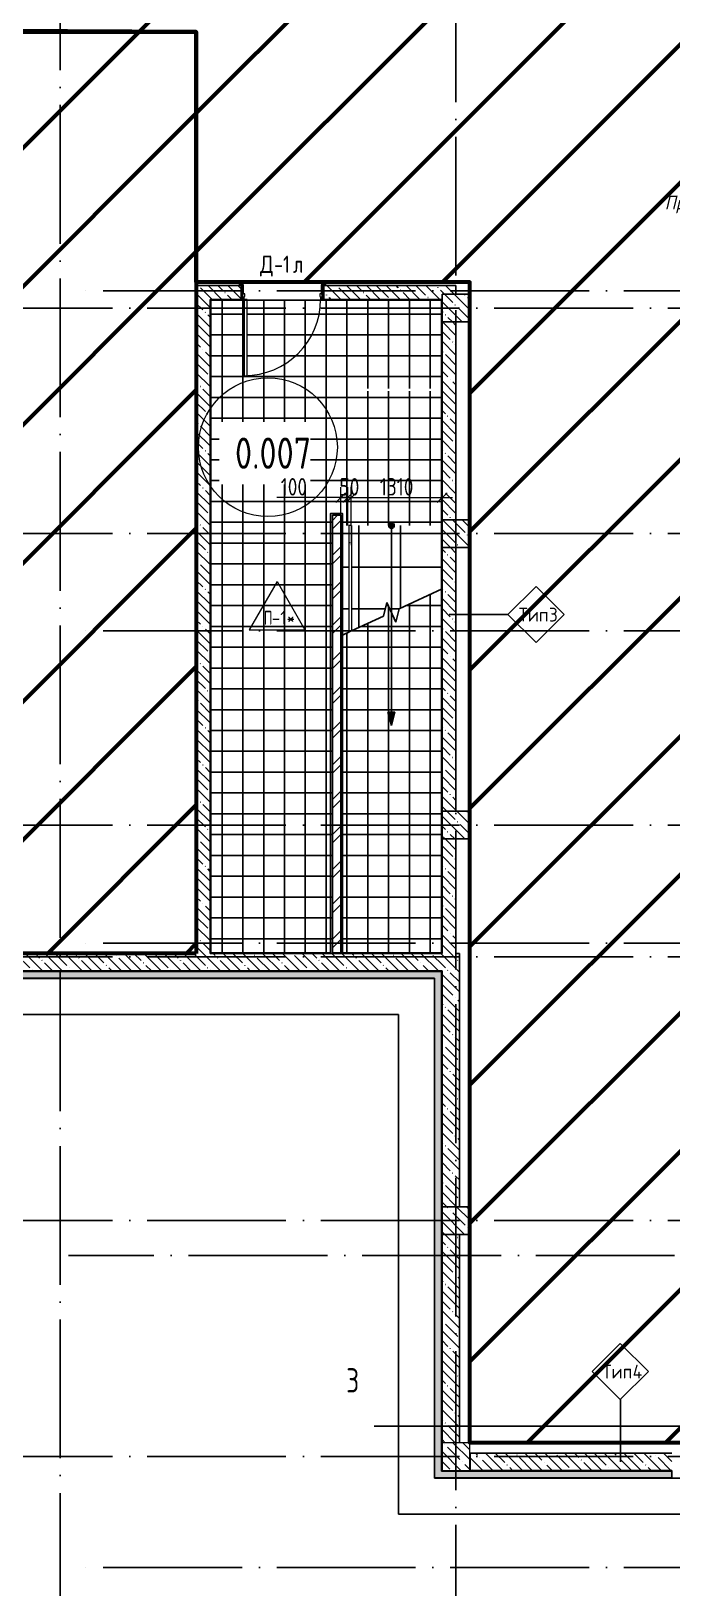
# Model space of a CAD drawing. Header units: millimetres. Extents: x -68946 to 288321, y -402657 to 324925.
# Drawn here: x 111536 to 120766, y 134531 to 156962 of the extents above; entities that cross this region are included whole.
import ezdxf

# ---------------------------------------------------------------- set-up
doc = ezdxf.new("R2010")
doc.units = ezdxf.units.MM
doc.linetypes.add('ADSK_Линия сетки', pattern=[2500, 2000, -250, 0, -250])
doc.layers.get('Defpoints').update_dxf_attribs({"color": 250})
for name, color, linetype, lineweight in [('3.4) ПТ-5         4 вып', 150, 'Continuous', 60), ('A-ANNO-DIMS', 250, 'Continuous', 9), ('A-AREA-BNDY', 7, 'Continuous', 5), ('A-AREA-IDEN', 250, 'Continuous', 9), ('A-DETL', 250, 'Continuous', 5), ('A-DETL-1', 250, 'Continuous', 53), ('A-DETL-GENF', 250, 'Continuous', 9), ('A-DETL-THIN', 7, 'Continuous', 9), ('A-DOOR', 250, 'Continuous', 5), ('A-DOOR-1', 250, 'Continuous', 13), ('A-DOOR-FRAM', 250, 'Continuous', 5), ('A-DOOR-IDEN', 7, 'Continuous', 9), ('A-FLOR-IDEN', 7, 'Continuous', 9), ('A-WALL', 250, 'Continuous', 9), ('A-WALL-1', 250, 'Continuous', 50), ('A-WALL-2', 250, 'Continuous', 5), ('A-WALL-3', 250, 'Continuous', 13), ('A-WALL-FNSH-1', 250, 'Continuous', 5), ('A-WALL-IDEN', 7, 'Continuous', 9), ('G-ANNO-SYMB-3', 250, 'Continuous', 9), ('G-ANNO-TEXT', 250, 'Continuous', 9), ('I-WALL-1', 250, 'Continuous', 5), ('S-COLS-1', 250, 'Continuous', 5), ('S-COLS-2', 250, 'Continuous', 5), ('S-STRS-1', 250, 'Continuous', 5), ('S-STRS-MBND', 250, 'Continuous', 5), ('Верхние поручни', 7, 'Continuous', 5), ('Оси-1', 250, 'ADSK_Линия сетки', 9)]:
    doc.layers.add(name, color=color, linetype=linetype, lineweight=lineweight)
doc.styles.add('GOST Common_1', font='', dxfattribs={"width": 0.9, "height": 250})
doc.styles.add('GOST Common_2', font='', dxfattribs={"width": 0.8, "height": 350})
doc.styles.add('ISOCPEUR', font='isocpeur.ttf', dxfattribs={"width": 0.8, "height": 100})
doc.styles.add('ISOCPEUR_1', font='isocpeur.ttf', dxfattribs={"width": 0.9, "height": 250})
doc.styles.add('ISOCPEUR_I', font='isocpeui.ttf', dxfattribs={"width": 0.9, "height": 12.5})
doc.styles.add('А3', font='ГОСТ тип А.ttf')
doc.styles.get('GOST Common_1').set_extended_font_data('GOST Common')
doc.styles.get('GOST Common_2').set_extended_font_data('GOST Common')
doc.dimstyles.new('ADSK_Основной_2_5_мм', dxfattribs={"dimscale": 304.8, "dimtxt": 0.824897, "dimasz": 0.463911, "dimexe": 0.492126, "dimexo": 0.001615, "dimgap": 0.098425, "dimtad": 1, "dimdec": 0, "dimlfac": 304.8, "dimdsep": 46, "dimtxsty": 'GOST Common_1', "dimblk1": 'OBLIQUE', "dimblk2": 'OBLIQUE', "dimsah": 1, "dimcen": 0.09, "dimdle": 0.492126, "dimazin": 0, "dimtfac": 1, "dimtdec": 4, "dimtix": 1, "dimtmove": 0, "dimatfit": 3, "dimfxl": 1, "dimtvp": 1, "dimtolj": 1, "dimtzin": 0, "dimlwd": 9, "dimlwe": 9, "dimarcsym": 2})
pattern_1 = [(135, (12755.58, 117197.27), (-142.5612, -142.5612), []), (135, (12898.14, 117197.27), (-142.5612, -142.5612), [252.016, -50.403, 3.353, -47.05])]
pattern_2 = [(0, (12755.58, 117197.27), (120.968, 69.841), [80.645, -161.29]), (120, (12755.58, 117197.27), (-120.96808, 69.84086), [80.645, -161.29]), (60, (12755.58, 117197.27), (-8e-05, 139.68186), [0, -161.29, 80.645, 0])]
pattern_3 = [(90, (117455.6, 149837.3), (-600, 4e-14), []), (180, (117455.6, 149837.3), (-7e-14, -600), [])]

# ---------------------------------------------------------------- blocks, each defined once
blk = doc.blocks.new('Дверь_СКБ_1Ст_Внутренняя - СОШ_Д-1п_Дв_1200x2100h-31541110-АР1_Маркировочный план подвала_ Блок 2_ 3')
at = {"layer": 'A-DOOR'}
h = blk.add_hatch(dxfattribs=at)
h.set_pattern_fill('FP_8', color=256, style=0, pattern_type=2)
h.set_pattern_definition([(135, (1701.41, 164.685), (-14.14214, -14.14214), []), (225, (1701.41, 164.685), (14.14214, -14.14214), [])])
h.paths.add_polyline_path([(612.5, 100), (587.5, 100), (587.5, -100), (612.5, -100)])
at = {"layer": 'A-DOOR-FRAM'}
h = blk.add_hatch(dxfattribs=at)
h.set_pattern_fill('FP_9', color=256, style=0, pattern_type=2)
h.set_pattern_definition([(45, (-421.384, 164.685), (-14.1421, 14.1421), []), (135, (-421.384, 164.685), (-14.1421, -14.1421), [])])
h.paths.add_polyline_path([(-562.5, 100), (-587.5, 100), (-587.5, -100), (-562.5, -100)])
at = {"layer": 'A-DOOR'}
blk.add_arc((562.5, 100), 1100, 90, 180, dxfattribs=at)
at = {"layer": 'A-DOOR-1'}
for p, q in [((562.5, 1200), (522.5, 1200)), ((522.5, 1200), (522.5, 100)), ((562.5, 100), (562.5, 1200)), ((522.5, 100), (562.5, 100))]:
    blk.add_line(p, q, dxfattribs=at)
at = {"layer": 'A-DOOR-FRAM'}
for p, q in [((-547.5, 108), (-617.5, 108)), ((-617.5, 108), (-617.5, 100)), ((-617.5, 100), (-547.5, 100)), ((-562.5, 100), (-587.5, 100)), ((-587.5, 100), (-587.5, -100)), ((-537.5, 100), (-562.5, 100)), ((-562.5, 100), (-562.5, 20)), ((-562.5, -100), (-562.5, 100)), ((-547.5, 100), (-562.5, 100)), ((-562.5, 100), (-562.5, 99)), ((-562.5, 99), (-547.5, 99)), ((-562.5, 20), (-527.5, 20)), ((-547.5, 20), (-562.5, 20)), ((-562.5, 20), (-562.5, -100)), ((-547.5, 100), (-547.5, 108)), ((-547.5, 99), (-547.5, 100)), ((-547.5, -100), (-547.5, 20)), ((-537.5, 60), (-537.5, 100)), ((-527.5, 60), (-537.5, 60)), ((-527.5, 20), (-527.5, 60)), ((562.5, 60), (552.5, 60)), ((552.5, 60), (552.5, 20)), ((552.5, 20), (587.5, 20)), ((562.5, 100), (562.5, 60)), ((587.5, 100), (562.5, 100)), ((642.5, 108), (572.5, 108)), ((572.5, 108), (572.5, 100)), ((587.5, 100), (572.5, 100)), ((572.5, 100), (572.5, 99)), ((572.5, 100), (642.5, 100)), ((572.5, 99), (587.5, 99)), ((587.5, 20), (572.5, 20)), ((572.5, 20), (572.5, -100)), ((587.5, 20), (587.5, 100)), ((612.5, 100), (587.5, 100)), ((587.5, 100), (587.5, -100)), ((587.5, 99), (587.5, 100)), ((587.5, -100), (587.5, 20)), ((612.5, -100), (612.5, 100)), ((642.5, 100), (642.5, 108)), ((-547.5, -100), (-617.5, -100)), ((-617.5, -100), (-617.5, -108)), ((-617.5, -108), (-547.5, -108)), ((-587.5, -100), (-562.5, -100)), ((-562.5, -100), (-547.5, -100)), ((-547.5, -108), (-547.5, -100)), ((572.5, -100), (587.5, -100)), ((642.5, -100), (572.5, -100)), ((572.5, -100), (572.5, -108)), ((572.5, -108), (642.5, -108)), ((587.5, -100), (612.5, -100)), ((642.5, -108), (642.5, -100))]:
    blk.add_line(p, q, dxfattribs=at)
blk = doc.blocks.new('BSC_Колонна _Прямоугольная - 400x400-V14-АР1_Маркировочный план подвала_ Блок 2_ 3')
at = {"layer": 'S-COLS-1'}
h = blk.add_hatch(dxfattribs=at)
h.set_pattern_fill('FP_24', color=256, style=0, pattern_type=2)
h.set_pattern_definition([(135, (-104900, -19225), (-142.56192, -142.56192), []), (135, (-104757.44, -19225), (-142.56192, -142.56192), [252.016, -50.403, 3.353, -47.05])])
h.paths.add_polyline_path([(200, -200), (200, 200), (-200, 200), (-200, -200)])
at = {"layer": 'S-COLS-2'}
for p, q in [((200, 200), (-200, 200)), ((-200, 200), (-200, -200)), ((200, -200), (200, 200)), ((-200, -200), (200, -200))]:
    blk.add_line(p, q, dxfattribs=at)
blk = doc.blocks.new('Тип верхнего поручня - Верхний поручень_Внутренний_-35339764-АР1_Маркировочный план подвала_ Блок 2_ 3')
at = {"layer": 'Верхние поручни'}
for p, q in [((103355, 32640), (103355, 32358)), ((103395, 32358), (103395, 32640)), ((103377, 32390), (103373, 32390))]:
    blk.add_line(p, q, dxfattribs=at)
at = {"layer": 'Верхние поручни', "flags": 128}
blk.add_lwpolyline([(103374, 32640), (103375, 32640), (103377, 32640)], dxfattribs=at)
blk = doc.blocks.new('Тип верхнего поручня - Верхний поручень_Внутренний_-V117-АР1_Маркировочный план подвала_ Блок 2_ 3')
at = {"layer": 'Верхние поручни'}
for p, q in [((103395, 32640), (103355, 32640)), ((103355, 32640), (103355, 31103)), ((103395, 32640), (103395, 31122)), ((103355, 31103), (103395, 31122))]:
    blk.add_line(p, q, dxfattribs=at)
blk = doc.blocks.new('AAR_СКБ_Марка_Помещения - Номер-17325395-АР1_Маркировочный план подвала_ Блок 2_ 3')
at = {"layer": 'A-AREA-IDEN'}
blk.add_circle((0, 1.502), 4, dxfattribs=at)
blk = doc.blocks.new('ADSK_Марка_Стена - Типоразмер_ADSK_Марка-30564887-АР1_Маркировочный план подвала_ Блок 2_ 3')
at = {"layer": 'A-WALL-IDEN'}
for p, q in [((-0.16, 4.37), (-4.21, 0.31)), ((3.9, 0.31), (-0.16, 4.37)), ((-4.21, 0.31), (-0.16, -3.74)), ((-0.16, -3.74), (3.9, 0.31))]:
    blk.add_line(p, q, dxfattribs=at)
blk = doc.blocks.new('AAR_СКБ_Марка_Перекрытия - Марка пола-17325028-АР1_Маркировочный план подвала_ Блок 2_ 3')
at = {"layer": 'A-FLOR-IDEN'}
for p, q in [((0, 6.93), (-4, 0)), ((0, 6.93), (4, 0)), ((-4, 0), (4, 0))]:
    blk.add_line(p, q, dxfattribs=at)
blk = doc.blocks.new('_Oblique')
at = {"color": 0, "linetype": 'ByBlock', "lineweight": -2}
blk.add_line((-0.5, -0.5), (0.5, 0.5), dxfattribs=at)
blk = doc.blocks.new('*D5544')
at = {"layer": 'A-ANNO-DIMS', "color": 0, "lineweight": 9, "transparency": 16777216}
for p, q in [((115996, 149838), (115996, 150390)), ((116096, 149838), (116096, 150390)), ((115996, 150240), (115077, 150240)), ((116096, 150240), (115846, 150240))]:
    blk.add_line(p, q, dxfattribs=at)
at = {"layer": 'Defpoints', "color": 0, "transparency": 16777216}
for p in [(116096, 150240), (115996, 149837), (116096, 149837)]:
    blk.add_point(p, dxfattribs=at)
at = {"layer": 'A-ANNO-DIMS', "color": 0, "lineweight": 9, "transparency": 16777216, "xscale": 141.4, "yscale": 141.4, "zscale": 141.4, "rotation": 180}
blk.add_blockref('_Oblique', (115996, 150240), dxfattribs=at)
at = {"layer": 'A-ANNO-DIMS', "color": 0, "lineweight": 9, "transparency": 16777216, "xscale": 141.4, "yscale": 141.4, "zscale": 141.4}
blk.add_blockref('_Oblique', (116096, 150240), dxfattribs=at)
at = {"layer": 'A-ANNO-DIMS', "color": 0, "lineweight": 25, "transparency": 16777216, "insert": (115321, 150396), "char_height": 251.4, "attachment_point": 5, "style": 'А3'}
blk.add_mtext('\\A1;100', dxfattribs=at)
blk = doc.blocks.new('*D5545')
at = {"layer": 'A-ANNO-DIMS', "color": 0, "lineweight": 9, "transparency": 16777216}
for p, q in [((116096, 149838), (116096, 150390)), ((116146, 149838), (116146, 150390)), ((116096, 150240), (115955, 150240)), ((116096, 150240), (116146, 150240)), ((116146, 150240), (116287, 150240))]:
    blk.add_line(p, q, dxfattribs=at)
at = {"layer": 'Defpoints', "color": 0, "transparency": 16777216}
for p in [(116146, 150240), (116096, 149837), (116146, 149837)]:
    blk.add_point(p, dxfattribs=at)
at = {"layer": 'A-ANNO-DIMS', "color": 0, "lineweight": 9, "transparency": 16777216, "xscale": 141.4, "yscale": 141.4, "zscale": 141.4}
blk.add_blockref('_Oblique', (116096, 150240), dxfattribs=at)
at = {"layer": 'A-ANNO-DIMS', "color": 0, "lineweight": 9, "transparency": 16777216, "xscale": 141.4, "yscale": 141.4, "zscale": 141.4, "rotation": 180}
blk.add_blockref('_Oblique', (116146, 150240), dxfattribs=at)
at = {"layer": 'A-ANNO-DIMS', "color": 0, "lineweight": 25, "transparency": 16777216, "insert": (116121, 150396), "char_height": 251.4, "attachment_point": 5, "style": 'А3'}
blk.add_mtext('\\A1;50', dxfattribs=at)
blk = doc.blocks.new('*D5546')
at = {"layer": 'A-ANNO-DIMS', "color": 0, "lineweight": 9, "transparency": 16777216}
for p, q in [((116146, 149838), (116146, 150390)), ((117456, 149838), (117456, 150390)), ((115996, 150240), (117606, 150240))]:
    blk.add_line(p, q, dxfattribs=at)
at = {"layer": 'Defpoints', "color": 0, "transparency": 16777216}
for p in [(117456, 150240), (116146, 149837), (117456, 149837)]:
    blk.add_point(p, dxfattribs=at)
at = {"layer": 'A-ANNO-DIMS', "color": 0, "lineweight": 9, "transparency": 16777216, "xscale": 141.4, "yscale": 141.4, "zscale": 141.4, "rotation": 180}
blk.add_blockref('_Oblique', (116146, 150240), dxfattribs=at)
at = {"layer": 'A-ANNO-DIMS', "color": 0, "lineweight": 9, "transparency": 16777216, "xscale": 141.4, "yscale": 141.4, "zscale": 141.4}
blk.add_blockref('_Oblique', (117456, 150240), dxfattribs=at)
at = {"layer": 'A-ANNO-DIMS', "color": 0, "lineweight": 25, "transparency": 16777216, "insert": (116801, 150396), "char_height": 251.4, "attachment_point": 5, "style": 'А3'}
blk.add_mtext('\\A1;1310', dxfattribs=at)

msp = doc.modelspace()

# ---------------------------------------------------------------- hatches: boundary and pattern name
at = {"layer": '3.4) ПТ-5         4 вып'}
h = msp.add_hatch(dxfattribs=at)
h.set_pattern_fill('ANSI31', color=256, scale=444)
h.paths.add_polyline_path([(165505.5794, 175922.2725), (153204.5565, 175922.2725), (153204.5565, 167092.2731), (149255.5794, 167092.2731), (149255.5784, 175522.2725), (135005.5883, 175522.2725), (135005.5883, 173822.2731), (130555.579, 173822.2731), (130555.579, 175522.2731), (121455.5793, 175522.2731), (121455.5793, 175716.2262), (106155.5788, 175716.2262), (106155.5788, 166612.2956), (110205.5784, 166612.2956), (110205.5784, 156972.2956), (113915.5784, 156952.2731), (113915.5784, 153345.7592), (117855.579, 153345.7592), (117855.579, 136622.2725), (127015.579, 136622.2725), (127015.579, 133327.2725), (128505.579, 133322.2725), (128505.579, 127472.2731), (133700.8917, 127472.2731), (133700.8917, 142722.2735), (146655.5784, 142722.2735), (146655.5784, 139012.2735), (149375.5784, 139012.2735), (149375.5784, 130197.2725), (153220.5784, 130197.2725), (153220.5784, 117287.2731), (157805.5794, 117272.2731), (157805.5784, 128892.2731), (165505.5794, 128892.2731)])
h.paths.add_polyline_path([(131455.5794, 162522.2404), (131855.5794, 162522.2404), (131855.5794, 145322.2729), (131455.5794, 145322.2729)], flags=16)
h.paths.add_polyline_path([(137205.5784, 162322.241), (137205.5784, 162522.2404), (153005.5784, 162522.2404), (153005.5784, 162522.241), (153205.5784, 162522.241), (153205.5784, 145322.2725), (153005.5784, 145322.2725), (153005.5784, 150522.2404), (149255.5794, 150522.2404), (149255.5794, 150722.2404), (153005.5784, 150722.2404), (153005.5784, 154752.4235), (149255.5784, 154752.4235), (149255.5784, 154952.4235), (153005.5784, 154952.4235), (153005.5784, 159702.2731), (149055.5784, 159702.2731), (149055.5784, 159902.2731), (153005.5784, 159902.2731), (153005.5784, 162322.241)], flags=16)
h.paths.add_polyline_path([(136905.5789, 145522.2729), (149255.5784, 145522.2729), (149255.5784, 147472.2729), (152482.3145, 147472.2729), (152482.3145, 145322.2725), (149255.5784, 145322.2725), (136905.5789, 145322.2725)], flags=16)
h.paths.add_polyline_path([(149255.5784, 140862.2725), (153005.5774, 140862.2725), (153005.5774, 140662.2725), (149255.5784, 140662.2725)], flags=16)
h.paths.add_polyline_path([(157805.5794, 171022.3919), (158005.5794, 171022.3919), (158005.5794, 157922.2725), (157805.5794, 157922.2725)], flags=16)
h = msp.add_hatch(dxfattribs=at)
h.set_pattern_fill('ANSI31', color=256, scale=444)
h.paths.add_polyline_path([(113915.5784, 156952.2731), (82305.5784, 156952.2731), (82305.5784, 152972.2725), (87555.5784, 152972.2725), (87555.5784, 143672.2731), (113915.5784, 143672.2731)])
h.paths.add_polyline_path([(91705.5248, 149714.7401), (91705.5248, 143759.7728), (91730.5248, 143822.2725), (91730.5248, 149777.2398)], flags=16)
edge = h.paths.add_edge_path(flags=17)
edge.add_line((91705.5248, 143672.2731), (91705.5248, 149802.2398))
at = {"layer": 'A-ANNO-DIMS', "lineweight": 25}
h = msp.add_hatch(dxfattribs=at)
h.set_pattern_fill('FP_154', color=256, style=0, pattern_type=2)
h.set_pattern_definition([(0, (115785.58, 148384.77), (0, 300), []), (90, (115785.58, 148384.77), (-300, 2e-14), [])])
h.paths.add_polyline_path([(115585.5112, 143682.2731), (115875.579, 143682.2731), (115875.579, 149987.272), (115995.579, 149987.272), (115995.579, 149837.2725), (116686.4469, 149837.651), (116687.8099, 149848.0038), (116691.8059, 149857.651), (116698.1626, 149865.9353), (116706.4469, 149872.292), (116716.0941, 149876.2881), (116726.4469, 149877.651), (116736.7997, 149876.2881), (116746.4469, 149872.292), (116754.7312, 149865.9353), (116761.0879, 149857.651), (116765.0839, 149848.0038), (116766.4469, 149837.2725), (117445.579, 149837.2725), (117445.579, 151772.2129), (116355.579, 151772.2129), (116355.579, 151812.2129), (117445.579, 151812.2129), (117445.579, 153087.272), (114645.5784, 153087.272), (114645.5784, 151997.272), (114605.5784, 151997.272), (114605.5784, 153087.272), (114125.5784, 153087.272), (114125.5784, 143682.2731)])
h.paths.add_polyline_path([(115995.579, 143682.2731), (117445.579, 143682.2731), (117445.579, 148923.0141), (116838.8675, 148640.0998), (116791.6131, 148445.662), (116659.5449, 148728.8831), (116612.2906, 148534.4453), (115995.579, 148246.868), (115995.579, 144430.694)])
h.paths.add_polyline_path([(116725.579, 146957.2725), (116673.8152, 147150.4577), (116777.3428, 147150.4577)])
at = {"layer": 'A-DETL-GENF', "lineweight": 25}
for points in [[(116726.4469, 149797.651), (116736.7997, 149799.014), (116746.4469, 149803.01), (116754.7312, 149809.3668), (116761.0879, 149817.651), (116765.0839, 149827.2983), (116766.4469, 149837.651), (116765.0839, 149848.0038), (116761.0879, 149857.651), (116754.7312, 149865.9353), (116746.4469, 149872.292), (116736.7997, 149876.2881), (116726.4469, 149877.651), (116716.0941, 149876.2881), (116706.4469, 149872.292), (116698.1626, 149865.9353), (116691.8059, 149857.651), (116687.8099, 149848.0038), (116686.4469, 149837.651), (116687.8099, 149827.2983), (116691.8059, 149817.651), (116698.1626, 149809.3668), (116706.4469, 149803.01), (116716.0941, 149799.014)], [(116725.579, 146957.2725), (116777.3428, 147150.4577), (116673.8152, 147150.4577)]]:
    msp.add_hatch(color=256, dxfattribs=at).paths.add_polyline_path(points)
at = {"layer": 'A-WALL', "lineweight": 25}
for points in [[(117347.579, 143414.2731), (117447.579, 143414.2731), (117447.579, 143422.2731), (82047.5784, 143422.2725), (82047.5784, 143414.2731), (117345.579, 143414.2731)], [(117447.579, 136222.2725), (117455.579, 136222.2725), (117455.579, 143422.2731), (117447.579, 143422.2731), (117447.579, 136622.2725)]]:
    msp.add_hatch(color=256, dxfattribs=at).paths.add_polyline_path(points)
h = msp.add_hatch(color=256, dxfattribs=at)
h.paths.add_polyline_path([(126597.579, 136214.2725), (126597.579, 136222.2725), (121065.579, 136222.2725), (121065.579, 136214.2725), (126555.579, 136214.2725)])
h.paths.add_polyline_path([(120765.579, 136214.2725), (120765.579, 136222.2725), (117447.579, 136222.2725), (117447.579, 136214.2725), (117855.579, 136214.2725)])
at = {"layer": 'A-WALL-2', "lineweight": 25}
h = msp.add_hatch(dxfattribs=at)
h.set_pattern_fill('FP_3', color=256, style=0, pattern_type=2)
h.set_pattern_definition(pattern_2)
h.paths.add_polyline_path([(117345.579, 143314.2731), (117347.579, 143314.2731), (117347.579, 143414.2731), (81947.5784, 143414.2731), (81947.5784, 143314.2731), (115585.5112, 143314.2731)])
h = msp.add_hatch(dxfattribs=at)
h.set_pattern_fill('FP_3', color=256, style=0, pattern_type=2)
h.set_pattern_definition(pattern_2)
h.paths.add_polyline_path([(117347.579, 136214.2725), (117447.579, 136214.2725), (117447.579, 143414.2731), (117347.579, 143414.2731), (117347.579, 136222.2725), (117345.579, 136222.2725), (117345.579, 136214.2725)])
h = msp.add_hatch(dxfattribs=at)
h.set_pattern_fill('FP_3', color=256, style=0, pattern_type=2)
h.set_pattern_definition(pattern_2)
h.paths.add_polyline_path([(126497.579, 136114.2725), (126497.579, 136214.2725), (121065.579, 136214.2725), (121065.579, 136114.2725), (126495.579, 136114.2725)])
h.paths.add_polyline_path([(120765.579, 136114.2725), (120765.579, 136214.2725), (117347.579, 136214.2725), (117347.579, 136114.2725)])
at = {"layer": 'I-WALL-1', "lineweight": 25}
h = msp.add_hatch(dxfattribs=at)
h.set_pattern_fill('FP_1', color=256, style=0, pattern_type=2)
h.set_pattern_definition(pattern_1)
h.paths.add_polyline_path([(117455.579, 153097.272), (117455.579, 153297.272), (115755.5784, 153297.272), (115755.5784, 153097.272), (115785.5784, 153097.272)])
h.paths.add_polyline_path([(114555.5784, 153097.272), (114555.5784, 153297.272), (113915.5784, 153297.272), (113915.5784, 153097.272), (114525.5784, 153097.272)])
h = msp.add_hatch(dxfattribs=at)
h.set_pattern_fill('FP_1', color=256, style=0, pattern_type=2)
h.set_pattern_definition(pattern_1)
h.paths.add_polyline_path([(117655.579, 143672.2731), (117655.579, 145322.2729), (117455.579, 145322.2729), (117455.579, 143672.2731)])
h.paths.add_polyline_path([(117655.579, 145722.2729), (117655.579, 149522.2729), (117455.579, 149522.2729), (117455.579, 145722.2729)])
h.paths.add_polyline_path([(117655.579, 149922.2729), (117655.579, 151862.2129), (117455.579, 151862.2129), (117455.579, 149922.2729)])
h.paths.add_polyline_path([(117655.579, 151862.2129), (117655.579, 152772.2725), (117455.579, 152772.2725), (117455.579, 151862.2129)])
h.paths.add_polyline_path([(117655.579, 153172.2725), (117655.579, 153297.272), (117455.579, 153297.272), (117455.579, 153172.2725)])
h = msp.add_hatch(dxfattribs=at)
h.set_pattern_fill('FP_1', color=256, style=0, pattern_type=2)
h.set_pattern_definition(pattern_1)
h.paths.add_polyline_path([(114115.5784, 143672.2731), (114115.5784, 153097.272), (113915.5784, 153097.272), (113915.5784, 143672.2731)])
h = msp.add_hatch(dxfattribs=at)
h.set_pattern_fill('FP_2', color=256, style=0, pattern_type=2)
h.set_pattern_definition([(45, (12755.58, 117197.27), (-251.4472, 251.4472), []), (45, (12755.58, 117578.27), (-251.4472, 251.4472), [])])
h.paths.add_polyline_path([(115995.579, 143682.2731), (115995.579, 149987.272), (115875.579, 149987.272), (115875.579, 143682.2731)])
h = msp.add_hatch(dxfattribs=at)
h.set_pattern_fill('FP_1', color=256, style=0, pattern_type=2)
h.set_pattern_definition(pattern_1)
h.paths.add_polyline_path([(117455.579, 143422.2731), (117455.579, 143672.2731), (109655.6978, 143672.2731), (109655.6978, 143422.2731), (115585.5112, 143422.2731)])
h = msp.add_hatch(dxfattribs=at)
h.set_pattern_fill('FP_1', color=256, style=0, pattern_type=2)
h.set_pattern_definition(pattern_1)
h.paths.add_polyline_path([(117705.579, 140022.2725), (117705.579, 143672.2731), (117455.579, 143672.2731), (117455.579, 140022.2725)])
h = msp.add_hatch(dxfattribs=at)
h.set_pattern_fill('FP_1', color=256, style=0, pattern_type=2)
h.set_pattern_definition(pattern_1)
h.paths.add_polyline_path([(117705.579, 136622.2725), (117705.579, 139622.2725), (117455.579, 139622.2725), (117455.579, 136622.2725)])
h = msp.add_hatch(dxfattribs=at)
h.set_pattern_fill('FP_1', color=256, style=0, pattern_type=2)
h.set_pattern_definition(pattern_1)
h.paths.add_polyline_path([(126150.579, 136222.2725), (126150.579, 136472.2725), (121065.579, 136472.2725), (121065.579, 136222.2725), (123847.7084, 136222.2725)])
h.paths.add_polyline_path([(120765.579, 136222.2725), (120765.579, 136472.2725), (117860.579, 136472.2725), (117860.579, 136222.2725)])
at = {"layer": 'S-COLS-1', "lineweight": 25}
h = msp.add_hatch(dxfattribs=at)
h.set_pattern_fill('FP_1', color=256, style=0, pattern_type=2)
h.set_pattern_definition(pattern_1)
h.paths.add_polyline_path([(117855.579, 152772.2725), (117855.579, 153172.2725), (117455.579, 153172.2725), (117455.579, 152772.2725), (117655.579, 152772.2725)])
h = msp.add_hatch(dxfattribs=at)
h.set_pattern_fill('FP_1', color=256, style=0, pattern_type=2)
h.set_pattern_definition(pattern_1)
h.paths.add_polyline_path([(117455.579, 149522.2729), (117855.579, 149522.2729), (117855.579, 149922.2729), (117455.579, 149922.2729)])
h = msp.add_hatch(dxfattribs=at)
h.set_pattern_fill('FP_1', color=256, style=0, pattern_type=2)
h.set_pattern_definition(pattern_1)
h.paths.add_polyline_path([(117655.579, 145322.2729), (117855.579, 145322.2729), (117855.579, 145722.2729), (117455.579, 145722.2729), (117455.579, 145322.2729)])
h = msp.add_hatch(dxfattribs=at)
h.set_pattern_fill('FP_1', color=256, style=0, pattern_type=2)
h.set_pattern_definition(pattern_1)
h.paths.add_polyline_path([(117455.579, 139622.2725), (117855.579, 139622.2725), (117855.579, 140022.2725), (117455.579, 140022.2725)])
at = {"layer": 'S-STRS-1', "lineweight": 25}
h = msp.add_hatch(dxfattribs=at)
h.set_pattern_fill('FP_112', color=256, style=0, pattern_type=2)
h.set_pattern_definition(pattern_3)
h.paths.add_polyline_path([(116962.544, 149587.2725), (117455.579, 149587.2725), (117455.579, 149837.2725), (116766.3971, 149837.2725), (116765.0839, 149827.2983), (116761.0879, 149817.651), (116754.7312, 149809.3668), (116746.4469, 149803.01), (116736.7997, 149799.014), (116726.4469, 149797.651), (116716.0941, 149799.014), (116706.4469, 149803.01), (116698.1626, 149809.3668), (116691.8059, 149817.651), (116687.8099, 149827.2983), (116686.4469, 149837.2725), (116150.979, 149837.2725), (116150.979, 149587.2725), (116765.0839, 149587.2725)])
h.paths.add_polyline_path([(116110.979, 149587.2725), (116110.979, 149837.2725), (115995.579, 149837.2725), (115995.579, 149587.2725)])
h = msp.add_hatch(dxfattribs=at)
h.set_pattern_fill('FP_112', color=256, style=0, pattern_type=2)
h.set_pattern_definition(pattern_3)
h.paths.add_polyline_path([(115995.579, 149337.2725), (116110.979, 149337.2725), (116110.979, 149587.2725), (115995.579, 149587.2725), (115995.579, 149497.2043)])
h.paths.add_polyline_path([(117455.579, 149337.2725), (117455.579, 149587.2725), (116150.979, 149587.2725), (116150.979, 149337.2725), (116962.544, 149337.2725)])
h = msp.add_hatch(dxfattribs=at)
h.set_pattern_fill('FP_112', color=256, style=0, pattern_type=2)
h.set_pattern_definition(pattern_3)
h.paths.add_polyline_path([(115995.579, 149087.2725), (116110.979, 149087.2725), (116110.979, 149337.2725), (115995.579, 149337.2725)])
h.paths.add_polyline_path([(116150.979, 149087.2725), (117455.579, 149087.2725), (117455.579, 149337.2725), (116150.979, 149337.2725)])
h = msp.add_hatch(dxfattribs=at)
h.set_pattern_fill('FP_112', color=256, style=0, pattern_type=2)
h.set_pattern_definition(pattern_3)
h.paths.add_polyline_path([(117261.7058, 148837.2725), (117455.579, 148927.6771), (117455.579, 149087.2725), (116150.979, 149087.2725), (116150.979, 148837.2725), (116962.544, 148837.2725)])
h.paths.add_polyline_path([(115995.579, 148837.2725), (116110.979, 148837.2725), (116110.979, 149087.2725), (115995.579, 149087.2725)])
h = msp.add_hatch(dxfattribs=at)
h.set_pattern_fill('FP_112', color=256, style=0, pattern_type=2)
h.set_pattern_definition(pattern_3)
h.paths.add_polyline_path([(116625.1292, 148587.2725), (116659.5449, 148728.8831), (116725.579, 148587.2725), (116826.0289, 148587.2725), (116838.8675, 148640.0998), (117261.7058, 148837.2725), (116150.979, 148837.2725), (116150.979, 148587.2725), (116612.2906, 148587.2725)])
h.paths.add_polyline_path([(115995.579, 148587.2725), (116110.979, 148587.2725), (116110.979, 148837.2725), (115995.579, 148837.2725)])
h = msp.add_hatch(dxfattribs=at)
h.set_pattern_fill('FP_112', color=256, style=0, pattern_type=2)
h.set_pattern_definition(pattern_3)
h.paths.add_polyline_path([(116150.979, 148337.2725), (116189.4523, 148337.2725), (116612.2906, 148534.4453), (116625.1292, 148587.2725), (116150.979, 148587.2725), (116150.979, 148386.8839)])
h.paths.add_polyline_path([(116110.979, 148337.2725), (116110.979, 148587.2725), (115995.579, 148587.2725), (115995.579, 148337.2725)])
h.paths.add_polyline_path([(116791.6131, 148445.662), (116826.0289, 148587.2725), (116725.579, 148587.2725), (116773.7814, 148483.9022)])

# ---------------------------------------------------------------- linework, layer by layer
at = {"layer": '3.4) ПТ-5         4 вып'}
msp.add_lwpolyline([(165505.5794, 175922.2725), (165505.5794, 128892.2731), (157805.5784, 128892.2731), (157805.5794, 117272.2731), (153220.5784, 117287.2731), (153220.5784, 130197.2725), (149375.5784, 130197.2725), (149375.5784, 139012.2735), (146655.5784, 139012.2735), (146655.5784, 142722.2735), (133700.8917, 142722.2735), (133700.8917, 127422.2725), (133700.8917, 127472.2731), (128505.579, 127472.2731), (128505.579, 133322.2725), (127015.579, 133327.2725), (127015.579, 136622.2725), (117855.579, 136622.2725), (117855.579, 153345.7592), (113915.5784, 153345.7592), (113915.5784, 156952.2731), (110205.5784, 156972.2956)], dxfattribs=at)
msp.add_lwpolyline([(113915.5784, 143672.2731), (82305.5784, 143672.2731), (82305.5784, 156952.2731), (113915.5784, 156952.2731)], close=True, dxfattribs=at)
at = {"layer": 'A-AREA-BNDY', "lineweight": 25, "flags": 128}
msp.add_lwpolyline([(117445.579, 153087.272), (114125.5784, 153087.272), (114125.5784, 143682.2731), (115850.579, 143682.2731), (115850.579, 150012.272), (116020.579, 150012.272), (116020.579, 143682.2731), (117445.579, 143682.2731)], close=True, dxfattribs=at)
at = {"layer": 'A-DETL', "lineweight": 25}
for p, q in [((116725.579, 147150.4577), (116673.8152, 147150.4577)), ((116673.8152, 147150.4577), (116725.579, 146957.2725)), ((116725.579, 146957.2725), (116777.3428, 147150.4577)), ((116777.3428, 147150.4577), (116725.579, 147150.4577))]:
    msp.add_line(p, q, dxfattribs=at)
for start, end in [(0, 180), (180, 0)]:
    msp.add_arc((116726.4469, 149837.651), 40, start, end, dxfattribs=at)
at = {"layer": 'A-DETL-1', "lineweight": 25}
for p, q in [((117345.579, 143312.2731), (81945.5784, 143312.2731)), ((117345.579, 136112.2725), (117345.579, 143312.2731)), ((81425.5784, 142792.2731), (116825.579, 142792.2731)), ((116825.579, 142792.2731), (116825.579, 135592.2725)), ((126495.579, 136112.2725), (117345.579, 136112.2725)), ((116825.579, 135592.2725), (125975.579, 135592.2725))]:
    msp.add_line(p, q, dxfattribs=at)
at = {"layer": 'A-DETL-THIN', "lineweight": 25}
msp.add_line((116725.579, 149837.2725), (116725.579, 147150.4577), dxfattribs=at)
at = {"layer": 'A-WALL-1', "lineweight": 25}
for p, q in [((114525.5784, 153297.272), (113915.5784, 153297.272)), ((113915.5784, 153297.272), (113915.5784, 143672.2731)), ((117655.579, 153297.272), (115785.5784, 153297.272)), ((117655.579, 153172.2725), (117655.579, 153297.272)), ((114115.5784, 153097.272), (114525.5784, 153097.272)), ((114115.5784, 143672.2731), (114115.5784, 153097.272)), ((115785.5784, 153097.272), (117455.579, 153097.272)), ((117455.579, 153097.272), (117455.579, 153172.2725)), ((117455.579, 153172.2725), (117655.579, 153172.2725)), ((117455.579, 152772.2725), (117455.579, 151892.2129)), ((117655.579, 152772.2725), (117455.579, 152772.2725)), ((117655.579, 151892.2129), (117655.579, 152772.2725)), ((117455.579, 151892.2129), (117455.579, 149922.2729)), ((117655.579, 149922.2729), (117655.579, 151892.2129)), ((115875.579, 149987.272), (115875.579, 143682.2731)), ((115995.579, 149987.272), (115875.579, 149987.272)), ((115995.579, 143682.2731), (115995.579, 149987.272)), ((117455.579, 149922.2729), (117655.579, 149922.2729)), ((117455.579, 149522.2729), (117455.579, 145722.2729)), ((117655.579, 149522.2729), (117455.579, 149522.2729)), ((117655.579, 145722.2729), (117655.579, 149522.2729)), ((117455.579, 145722.2729), (117655.579, 145722.2729)), ((117455.579, 145322.2729), (117455.579, 143672.2731)), ((117655.579, 145322.2729), (117455.579, 145322.2729)), ((117655.579, 143672.2731), (117655.579, 145322.2729)), ((113915.5784, 143672.2731), (109655.6978, 143672.2731)), ((117455.579, 143672.2731), (114115.5784, 143672.2731)), ((115875.579, 143682.2731), (115995.579, 143682.2731)), ((117705.579, 143672.2731), (117655.579, 143672.2731)), ((117705.579, 140022.2725), (117705.579, 143672.2731)), ((82047.5784, 143414.2731), (117447.579, 143414.2731)), ((117455.579, 143422.2731), (109655.5788, 143422.2731)), ((113915.5784, 143422.3322), (114115.5784, 143422.3322)), ((117447.579, 143414.2731), (117447.579, 136214.2725)), ((117455.579, 136622.2725), (117455.579, 143422.2731)), ((81945.5784, 143314.2731), (117347.579, 143314.2731)), ((117347.579, 143314.2731), (117347.579, 136112.2725)), ((117455.579, 140022.2725), (117705.579, 140022.2725)), ((117705.579, 139622.2725), (117455.579, 139622.2725)), ((117705.579, 136622.2725), (117705.579, 139622.2725)), ((120765.579, 136472.2725), (117860.579, 136472.2725)), ((117860.579, 136472.2725), (117860.579, 136222.2725)), ((117347.579, 136214.2725), (117345.579, 136214.2725)), ((117447.579, 136214.2725), (120765.579, 136214.2725)), ((117855.579, 136222.2725), (117860.579, 136222.2725)), ((120765.579, 136214.2725), (120765.579, 136222.2725)), ((117345.579, 136114.2725), (120765.579, 136114.2725))]:
    msp.add_line(p, q, dxfattribs=at)
at = {"layer": 'A-WALL-2', "lineweight": 25}
msp.add_line((120765.579, 136114.2725), (120765.579, 136214.2725), dxfattribs=at)
at = {"layer": 'A-WALL-3', "lineweight": 25}
msp.add_line((120765.579, 136222.2725), (117860.579, 136222.2725), dxfattribs=at)
at = {"layer": 'A-WALL-FNSH-1', "lineweight": 25}
msp.add_line((120765.579, 136112.2725), (120765.579, 136114.2725), dxfattribs=at)
at = {"layer": 'A-WALL-IDEN', "lineweight": 25}
for p, q in [((117555.579, 148555.9912), (118404.2371, 148555.9912)), ((120023.5612, 136347.2725), (120023.5612, 137242.8056))]:
    msp.add_line(p, q, dxfattribs=at)
at = {"layer": 'G-ANNO-SYMB-3', "lineweight": 25}
msp.add_line((116476.8305, 136858.6512), (133192.5955, 136858.6512), dxfattribs=at)
at = {"layer": 'S-COLS-2', "lineweight": 25}
for p, q in [((117655.579, 153172.2725), (117455.579, 153172.2725)), ((117455.579, 153172.2725), (117455.579, 152772.2725)), ((117855.579, 153172.2725), (117655.579, 153172.2725)), ((117855.579, 152772.2725), (117855.579, 153172.2725)), ((117455.579, 152772.2725), (117655.579, 152772.2725)), ((117655.579, 152772.2725), (117855.579, 152772.2725)), ((117655.579, 149922.2729), (117455.579, 149922.2729)), ((117455.579, 149922.2729), (117455.579, 149522.2729)), ((117855.579, 149922.2729), (117655.579, 149922.2729)), ((117855.579, 149522.2729), (117855.579, 149922.2729)), ((117455.579, 149522.2729), (117655.579, 149522.2729)), ((117655.579, 149522.2729), (117855.579, 149522.2729)), ((117655.579, 145722.2729), (117455.579, 145722.2729)), ((117455.579, 145722.2729), (117455.579, 145322.2729)), ((117855.579, 145722.2729), (117655.579, 145722.2729)), ((117855.579, 145322.2729), (117855.579, 145722.2729)), ((117455.579, 145322.2729), (117655.579, 145322.2729)), ((117655.579, 145322.2729), (117855.579, 145322.2729)), ((117705.579, 140022.2725), (117455.579, 140022.2725)), ((117455.579, 140022.2725), (117455.579, 139622.2725)), ((117855.579, 140022.2725), (117705.579, 140022.2725)), ((117855.579, 139622.2725), (117855.579, 140022.2725)), ((117455.579, 139622.2725), (117855.579, 139622.2725))]:
    msp.add_line(p, q, dxfattribs=at)
at = {"layer": 'S-STRS-MBND', "lineweight": 25}
for p, q in [((116612.2906, 148534.4453), (116659.5449, 148728.8831)), ((116659.5449, 148728.8831), (116791.6131, 148445.662)), ((116838.8675, 148640.0998), (117455.579, 148927.6771)), ((116150.979, 148319.3322), (116612.2906, 148534.4453)), ((116791.6131, 148445.662), (116838.8675, 148640.0998)), ((115995.579, 148246.868), (116110.979, 148300.6799))]:
    msp.add_line(p, q, dxfattribs=at)
at = {"layer": 'Оси-1', "lineweight": 25}
for p, q in [((111955.5791, 178399.2771), (111955.5791, 113438.4326)), ((117655.579, 113438.4326), (117655.579, 178399.2771)), ((169576.458, 153222.4235), (112075.5784, 153222.4235)), ((78205.6799, 152972.2725), (168306.458, 152972.2725)), ((78205.6799, 149722.2729), (169576.458, 149722.2729)), ((169576.458, 148322.3919), (112075.5784, 148322.3919)), ((78205.6799, 145522.2729), (169576.458, 145522.2729)), ((169576.458, 143822.3919), (112075.5784, 143822.3919)), ((78205.6799, 143622.2725), (168306.458, 143622.2725)), ((78205.6799, 139822.2725), (169576.458, 139822.2725)), ((168306.458, 139322.3919), (112075.5784, 139322.3919)), ((78205.6799, 136422.2725), (169576.458, 136422.2725)), ((169576.458, 134822.3322), (112075.5784, 134822.3322))]:
    msp.add_line(p, q, dxfattribs=at)

# ---------------------------------------------------------------- block references
at = {"layer": 'A-AREA-IDEN', "lineweight": 25, "xscale": 250, "yscale": 250, "zscale": 99.99999999999993}
msp.add_blockref('AAR_СКБ_Марка_Помещения - Номер-17325395-АР1_Маркировочный план подвала_ Блок 2_ 3', (114947.0353, 150591.5365), dxfattribs=at)
at = {"layer": 'A-DOOR', "lineweight": 25, "rotation": 180}
msp.add_blockref('Дверь_СКБ_1Ст_Внутренняя - СОШ_Д-1п_Дв_1200x2100h-31541110-АР1_Маркировочный план подвала_ Блок 2_ 3', (115168.0784, 153197.272), dxfattribs=at)
at = {"layer": 'A-FLOR-IDEN', "lineweight": 25, "xscale": 99.99999999999993, "yscale": 99.99999999999993, "zscale": 99.99999999999993}
msp.add_blockref('AAR_СКБ_Марка_Перекрытия - Марка пола-17325028-АР1_Маркировочный план подвала_ Блок 2_ 3', (115078.0418, 148337.024), dxfattribs=at)
at = {"layer": 'A-WALL-IDEN', "lineweight": 25, "xscale": 99.99999999999993, "yscale": 99.99999999999993, "zscale": 99.99999999999993}
for p in [(118825.579, 148524.7412), (120039.1862, 137617.2725)]:
    msp.add_blockref('ADSK_Марка_Стена - Типоразмер_ADSK_Марка-30564887-АР1_Маркировочный план подвала_ Блок 2_ 3', p, dxfattribs=at)
at = {"layer": 'S-COLS-2', "lineweight": 25}
msp.add_blockref('BSC_Колонна _Прямоугольная - 400x400-V14-АР1_Маркировочный план подвала_ Блок 2_ 3', (117655.579, 136422.2725), dxfattribs=at)
at = {"layer": 'Верхние поручни', "lineweight": 25}
for name in ['Тип верхнего поручня - Верхний поручень_Внутренний_-35339764-АР1_Маркировочный план подвала_ Блок 2_ 3', 'Тип верхнего поручня - Верхний поручень_Внутренний_-V117-АР1_Маркировочный план подвала_ Блок 2_ 3']:
    msp.add_blockref(name, (12755.5784, 117197.272), dxfattribs=at)

# ---------------------------------------------------------------- texts
at = {"layer": 'A-DOOR-IDEN', "lineweight": 25, "char_height": 250, "attachment_point": 1, "style": 'GOST Common_2'}
for s, insert, width in [('\\fGOST Common|b0|i0|c204|p34|;\\W.9;Д', (114833.371, 153727.8426), 245.316375), ('-1', (115035.7773, 153727.8426), 331.898625), ('л', (115309.621, 153727.8426), 194.810062)]:
    msp.add_mtext(s, dxfattribs=dict(at, insert=insert, width=width))
at = {"layer": 'A-FLOR-IDEN', "lineweight": 25, "char_height": 200, "attachment_point": 1, "style": 'ISOCPEUR_1'}
for s, insert, width in [('\\fISOCPEUR|b0|i0|c204|p34|;\\W.7;П', (114886.8069, 148608.4098), 140.295312), ('-1*', (115002.5621, 148608.4098), 347.932375)]:
    msp.add_mtext(s, dxfattribs=dict(at, insert=insert, width=width))
at = {"layer": 'A-WALL-IDEN', "lineweight": 25, "char_height": 200, "attachment_point": 1, "style": 'ISOCPEUR_1'}
for s, insert, width in [('Тип', (118561.1982, 148654.4098), 387.215062), (' 3', (118880.6826, 148654.4098), 230.084312), ('Тип', (119767.8053, 137746.9412), 387.215062), (' 4', (120087.2897, 137746.9412), 246.91975)]:
    msp.add_mtext(s, dxfattribs=dict(at, insert=insert, width=width))
at = {"layer": 'G-ANNO-SYMB-3', "lineweight": 25, "insert": (116074.3941, 137696.1579), "char_height": 350, "width": 237.2995, "attachment_point": 1, "style": 'GOST Common_1'}
msp.add_mtext('\\fGOST Common|b0|i0|c204|p34|;\\W.8;3', dxfattribs=at)
at = {"layer": 'G-ANNO-TEXT', "lineweight": 25, "insert": (120662.9922, 154591.6613), "char_height": 200, "width": 1168.860375, "attachment_point": 1, "style": 'ISOCPEUR_I'}
msp.add_mtext('Приямок', dxfattribs=at)

# ---------------------------------------------------------------- dimensions: what is measured, and where the dimension line sits
at = {"layer": 'A-ANNO-DIMS', "lineweight": 25}
dim = msp.add_linear_dim(base=(116095.979, 150240.2828), p1=(115995.579, 149837.2725), p2=(116095.979, 149837.2725), dimstyle='ADSK_Основной_2_5_мм', override={"dimlfac": 1, "dimpost": '<>', "dimtxsty": 'А3', "dimfxl": 545.570761}, dxfattribs=at)
dim.commit()
dim.dimension.update_dxf_attribs({"geometry": '*D5544', "text_midpoint": (115320.6076, 150240.2828), "dimtype": 160})
for base, p1, p2, picture, middle in [((116145.979, 150240.2828), (116095.979, 149837.2725), (116145.979, 149837.2725), '*D5545', (116120.979, 150395.9972)), ((117455.579, 150240.2828), (116145.979, 149837.2725), (117455.579, 149837.2725), '*D5546', (116800.779, 150395.9972))]:
    dim = msp.add_linear_dim(base=base, p1=p1, p2=p2, dimstyle='ADSK_Основной_2_5_мм', override={"dimlfac": 1, "dimpost": '<>', "dimtxsty": 'А3', "dimfxl": 545.570761}, dxfattribs=at)
    dim.commit()
    dim.dimension.update_dxf_attribs({"geometry": picture, "text_midpoint": middle})

# ---------------------------------------------------------------- next in the draw order: texts
at = {"layer": 'A-AREA-IDEN', "lineweight": 25, "insert": (114472.4481, 151105.6786), "char_height": 450, "width": 858.607312, "attachment_point": 1, "style": 'ISOCPEUR', "bg_fill": 3, "box_fill_scale": 1.5, "bg_fill_color": 256, "bg_fill_transparency": 0}
msp.add_mtext('0.007', dxfattribs=at)

doc.saveas('drawing.dxf')
